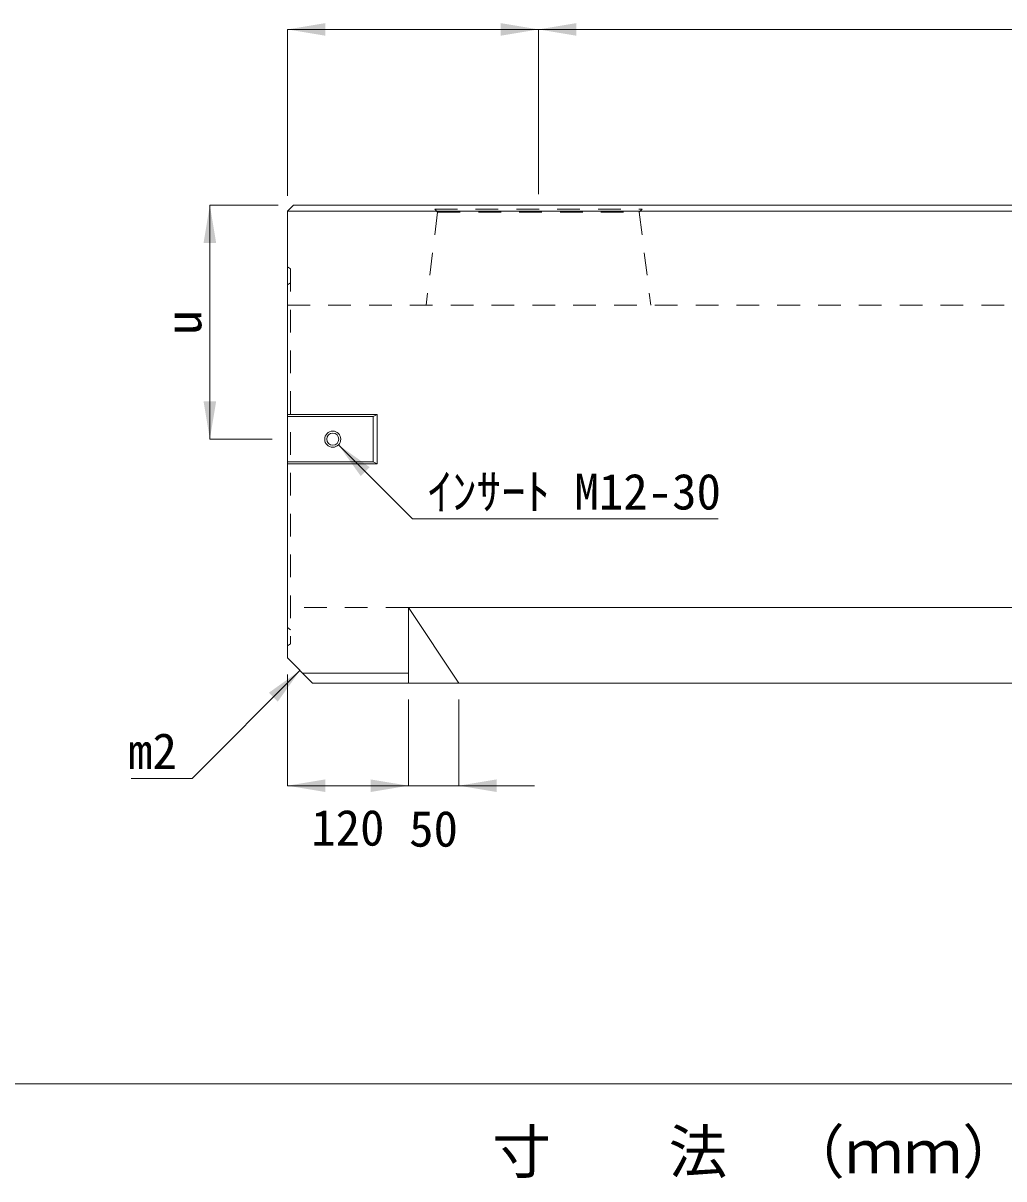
# Model space of a CAD drawing. Units: millimetres at full size. Extents: x 63886 to 97934, y 3628 to 26930.
# Drawn here: x 84519 to 85492, y 20304 to 21451 of the extents above; entities that cross this region are included whole.
import ezdxf
from ezdxf.enums import TextEntityAlignment as Align

# ---------------------------------------------------------------- set-up
doc = ezdxf.new("R2010")
doc.units = ezdxf.units.MM
doc.header["$LTSCALE"] = 30
doc.linetypes.add('USER1', pattern=[1.35, 0.75, -0.6])
for name, color, linetype, lineweight in [('インサート', 3, 'USER1', 5), ('寸法線', 7, 'Continuous', 9), ('寸法表', 7, 'Continuous', 13), ('引出線', 4, 'Continuous', 9), ('本体', 2, 'Continuous', 5)]:
    doc.layers.add(name, color=color, linetype=linetype, lineweight=lineweight)
doc.styles.add('ＭＳ ゴシック', font='')
doc.styles.get('ＭＳ ゴシック').set_extended_font_data('MS Gothic')

# ---------------------------------------------------------------- blocks, each defined once
blk = doc.blocks.new('filled_arrow')
at = {"color": 0, "linetype": 'Continuous', "lineweight": -2}
blk.add_solid([(7.5, 1.25), (0, 0), (7.5, -1.25)], dxfattribs=at)

msp = doc.modelspace()

# ---------------------------------------------------------------- linework, layer by layer
at = {"layer": 'インサート', "linetype": 'Continuous'}
for radius in [8, 6]:
    msp.add_circle((84825.96, 21037.68), radius, dxfattribs=at)
at = {"layer": '寸法線'}
for p, q in [((85029.96, 21444.27), (84780.96, 21444.27)), ((84780.96, 21278.99), (84780.96, 21444.27)), ((85029.96, 21444.27), (85529.96, 21444.27)), ((85029.96, 21284.99), (85029.96, 21444.27)), ((85029.96, 21280.9), (85029.96, 21444.27)), ((84704.05, 21269.99), (84704.05, 21037.68)), ((84771.96, 21269.99), (84704.05, 21269.99)), ((84765.96, 21037.68), (84704.05, 21037.68)), ((84780.96, 20804.27), (84780.96, 20693.88)), ((84900.95, 20779.27), (84900.95, 20693.88)), ((84900.95, 20779.27), (84900.95, 20693.88)), ((84950.95, 20779.27), (84950.95, 20693.88)), ((84780.96, 20693.88), (84900.95, 20693.88)), ((84825.95, 20693.88), (85025.95, 20693.88))]:
    msp.add_line(p, q, dxfattribs=at)
at = {"layer": '寸法表'}
msp.add_line((83466.46, 20398.21), (86866.46, 20398.21), dxfattribs=at)
at = {"layer": '引出線'}
for points in [[(84831.61, 21032.03), (84905.13, 20958.51), (85208.14, 20958.51)], [(84793.46, 20808.19), (84686.34, 20701.07), (84626.04, 20701.07)]]:
    msp.add_lwpolyline(points, dxfattribs=at)
at = {"layer": '本体', "lineweight": 20}
for p, q in [((84786.96, 21269.99), (84780.96, 21263.99)), ((84780.96, 21263.99), (84780.96, 20820.69)), ((84786.96, 21269.99), (86772.94, 21269.99)), ((84805.96, 20795.68), (84780.96, 20820.69)), ((84805.96, 20795.68), (86753.95, 20795.68))]:
    msp.add_line(p, q, dxfattribs=at)
at = {"layer": '本体', "color": 7}
msp.add_line((84780.96, 21263.99), (86778.95, 21263.99), dxfattribs=at)
at = {"layer": '本体', "color": 7, "linetype": 'USER1', "lineweight": 9}
for p, q in [((84929.96, 21262.84), (84918.54, 21170.69)), ((84927.14, 21265.9), (84929.96, 21262.84)), ((84927.14, 21265.9), (85132.78, 21265.9)), ((84929.96, 21262.84), (85129.96, 21262.84)), ((85132.78, 21265.9), (85129.96, 21262.84)), ((85129.96, 21262.84), (85141.37, 21170.69)), ((84780.96, 21170.69), (86778.94, 21170.69)), ((84900.95, 20870.69), (84780.96, 20870.69))]:
    msp.add_line(p, q, dxfattribs=at)
at = {"layer": '本体', "color": 7, "linetype": 'USER1'}
for p, q in [((84780.96, 21208.69), (84784.16, 21206.68)), ((84784.16, 21206.68), (84784.16, 20834.69)), ((84780.96, 21190.68), (84784.16, 21192.69)), ((84780.96, 20850.69), (84784.16, 20848.68)), ((84780.96, 20832.68), (84784.16, 20834.69))]:
    msp.add_line(p, q, dxfattribs=at)
at = {"layer": '本体', "color": 4}
for p, q in [((84780.96, 21062.19), (84869.96, 21062.19)), ((84780.96, 21060.18), (84865.96, 21060.18)), ((84865.96, 21060.18), (84869.96, 21062.19)), ((84865.96, 21060.18), (84865.96, 21015.19)), ((84869.96, 21062.19), (84869.96, 21013.19)), ((84865.96, 21015.19), (84780.96, 21015.19)), ((84869.96, 21013.19), (84780.96, 21013.19)), ((84865.96, 21015.19), (84869.96, 21013.19))]:
    msp.add_line(p, q, dxfattribs=at)
at = {"layer": '本体', "color": 7, "lineweight": 9}
for p, q in [((84900.95, 20870.69), (86658.95, 20870.69)), ((84900.95, 20870.69), (84900.95, 20795.68)), ((84900.95, 20870.69), (84950.95, 20795.68)), ((84795.95, 20805.69), (84900.95, 20805.69))]:
    msp.add_line(p, q, dxfattribs=at)

# ---------------------------------------------------------------- block references
at = {"layer": '寸法線', "xscale": 5, "yscale": 5}
for p in [(84780.96, 21444.27), (85029.96, 21444.27), (84780.96, 20693.88), (84950.95, 20693.88)]:
    msp.add_blockref('filled_arrow', p, dxfattribs=at)
for p, rotation in [((85029.96, 21444.27), 180), ((84704.05, 21269.99), 270), ((84704.05, 21037.68), 90), ((84900.95, 20693.88), 180), ((84900.95, 20693.88), 180)]:
    msp.add_blockref('filled_arrow', p, dxfattribs=dict(at, rotation=rotation))
at = {"layer": '引出線', "xscale": 5, "yscale": 5}
for p, rotation in [((84831.61, 21032.03), 315), ((84793.46, 20808.19), 225)]:
    msp.add_blockref('filled_arrow', p, dxfattribs=dict(at, rotation=rotation))

# ---------------------------------------------------------------- texts
at = {"layer": '寸法線', "style": 'ＭＳ ゴシック'}
msp.add_text('u', height=35.6, rotation=90, dxfattribs=at).set_placement((84677.8, 21153.84), align=Align.MIDDLE_CENTER)
for s, p in [('120', (84840.96, 20652.22)), ('50', (84925.95, 20651.19))]:
    msp.add_text(s, height=35.6, dxfattribs=at).set_placement(p, align=Align.MIDDLE_CENTER)
at = {"layer": '寸法表', "style": 'ＭＳ ゴシック'}
msp.add_text('寸\u3000\u3000法\u3000（ｍｍ）', height=42.72, dxfattribs=at).set_placement((85246.46, 20330.71), align=Align.MIDDLE_CENTER)
at = {"layer": '引出線', "style": 'ＭＳ ゴシック'}
msp.add_text('ｲﾝｻｰﾄ M12-30', height=35.6, dxfattribs=at).set_placement((84920.13, 21003.51), align=Align.TOP_LEFT)
msp.add_text('m2', height=35.6, dxfattribs=at).set_placement((84671.34, 20746.07), align=Align.TOP_RIGHT)

doc.saveas('drawing.dxf')
